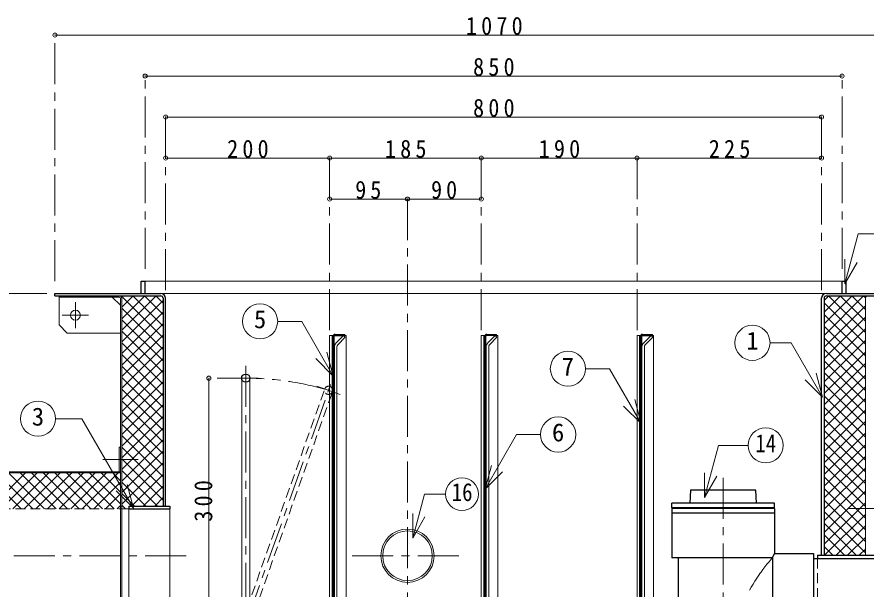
# Model space of a CAD drawing. Units: millimetres at full size, sheet at 1:10. Extents: x -2114 to 1936, y -1399 to 1411.
# Drawn here: x -1492 to -457, y -499 to 198 of the extents above; entities that cross this region are included whole.
import ezdxf
from ezdxf.enums import TextEntityAlignment as Align

# ---------------------------------------------------------------- set-up
doc = ezdxf.new("R2010")
doc.units = ezdxf.units.MM
doc.header["$LTSCALE"] = 10
doc.header["$PDMODE"] = 32
doc.header["$PDSIZE"] = 5
doc.linetypes.add('CHAIN1', pattern=[8, 5, -1, 1, -1])
doc.linetypes.add('DASHED1', pattern=[1.8, 1.2, -0.6])
doc.layers.add('0-0_ﾚｲﾔ1', color=4, linetype='Continuous', lineweight=9)
doc.styles.add('ＭＳ ゴシック', font='')
doc.styles.get('ＭＳ ゴシック').set_extended_font_data('MS Gothic')

msp = doc.modelspace()

# ---------------------------------------------------------------- linework, layer by layer
at = {"layer": '0-0_ﾚｲﾔ1', "linetype": 'CHAIN1'}
for p, q in [((-1445.92, -123.64), (-1445.92, 176.36)), ((-1335.92, -108.64), (-1335.92, 126.36)), ((-485.92, -108.64), (-485.92, 126.36)), ((-1310.92, -134.64), (-1310.92, 76.36)), ((-510.92, -134.64), (-510.92, 76.36)), ((-1110.92, -183.64), (-1110.92, 26.36)), ((-925.92, -183.64), (-925.92, 26.36)), ((-735.92, -183.64), (-735.92, 26.36)), ((-1015.92, -23.64), (-1015.92, -526.14)), ((-1455.92, -138.64), (-2015.92, -138.64)), ((-1420.92, -181.24), (-1420.92, -149.24)), ((-1404.92, -165.24), (-1436.92, -165.24)), ((-1213.17, -227.14), (-1213.17, -557.14)), ((-1198.17, -242.14), (-1258.17, -242.14)), ((-1213.17, -542.14), (-1107.17, -242.75)), ((-1098.03, -261.9), (-1126.31, -251.89)), ((-1344.32, -341.14), (-1387.52, -341.14)), ((-630.92, -363.64), (-630.92, -698.64)), ((-477.52, -401.14), (-434.32, -401.14)), ((-1285.92, -458.64), (-2015.92, -458.64)), ((-1083.42, -458.64), (-948.42, -458.64))]:
    msp.add_line(p, q, dxfattribs=at)
at = {"layer": '0-0_ﾚｲﾔ1'}
for p, q in [((-375.92, 176.36), (-1445.92, 176.36)), ((-1335.92, 126.36), (-485.92, 126.36)), ((-510.92, 76.36), (-1310.92, 76.36)), ((-1310.92, 26.36), (-1110.92, 26.36)), ((-1110.92, 26.36), (-925.92, 26.36)), ((-925.92, 26.36), (-735.92, 26.36)), ((-735.92, 26.36), (-510.92, 26.36)), ((-1110.92, -23.64), (-1015.92, -23.64)), ((-1015.92, -23.64), (-925.92, -23.64)), ((-1335.92, -123.64), (-485.92, -123.64)), ((-1440.92, -143.24), (-1440.92, -177.24)), ((-1375.92, -143.24), (-1365.92, -153.24)), ((-1365.46, -142.39), (-1364.72, -141.64)), ((-1365.15, -141.64), (-1313.92, -192.86)), ((-1364.32, -183.67), (-1322.29, -141.64)), ((-1364.32, -169.53), (-1336.43, -141.64)), ((-1364.32, -155.38), (-1350.57, -141.64)), ((-1351.01, -141.64), (-1313.92, -178.72)), ((-1336.86, -141.64), (-1313.92, -164.58)), ((-1322.72, -141.64), (-1313.92, -150.44)), ((-1316.92, -138.64), (-504.92, -138.64)), ((-507.92, -189.94), (-459.62, -141.64)), ((-507.92, -175.8), (-473.76, -141.64)), ((-507.92, -161.65), (-487.9, -141.64)), ((-507.92, -147.51), (-502.05, -141.64)), ((-502.48, -141.64), (-457.52, -186.59)), ((-488.33, -141.64), (-457.52, -172.45)), ((-474.19, -141.64), (-457.52, -158.31)), ((-460.05, -141.64), (-457.46, -144.22)), ((-1364.32, -197.81), (-1313.92, -147.41)), ((-507.92, -150.33), (-457.52, -200.73)), ((-507.92, -204.08), (-457.52, -153.68)), ((-1364.32, -156.6), (-1313.92, -207)), ((-1364.32, -211.95), (-1313.92, -161.55)), ((-507.92, -164.48), (-457.52, -214.88)), ((-1364.32, -170.75), (-1313.92, -221.15)), ((-1364.32, -226.1), (-1313.92, -175.7)), ((-507.92, -218.22), (-457.52, -167.82)), ((-1440.92, -177.24), (-1430.92, -187.24)), ((-1364.32, -184.89), (-1313.92, -235.29)), ((-507.92, -178.62), (-457.52, -229.02)), ((-507.92, -232.37), (-457.52, -181.97)), ((-1430.92, -187.24), (-1365.92, -187.24)), ((-1364.32, -240.24), (-1313.92, -189.84)), ((-1107.92, -190.14), (-1106.77, -190.14)), ((-1092.17, -190.14), (-1090.92, -190.14)), ((-1090.92, -888.64), (-1090.92, -190.14)), ((-922.92, -190.14), (-921.77, -190.14)), ((-907.17, -190.14), (-905.92, -190.14)), ((-905.92, -788.64), (-905.92, -190.14)), ((-732.92, -190.14), (-731.77, -190.14)), ((-717.17, -190.14), (-715.92, -190.14)), ((-715.92, -838.64), (-715.92, -190.14)), ((-507.92, -192.76), (-457.52, -243.16)), ((-507.92, -246.51), (-457.52, -196.11)), ((-1364.32, -199.03), (-1313.92, -249.43)), ((-1364.32, -254.38), (-1313.92, -203.98)), ((-507.92, -206.9), (-457.52, -257.3)), ((-1364.32, -213.17), (-1313.92, -263.57)), ((-507.92, -260.65), (-457.52, -210.25)), ((-1364.32, -268.52), (-1313.92, -218.12)), ((-1364.32, -227.31), (-1313.92, -277.71)), ((-507.92, -221.04), (-457.52, -271.44)), ((-507.92, -274.79), (-457.52, -224.39)), ((-1364.32, -282.66), (-1313.92, -232.26)), ((-507.92, -235.19), (-457.52, -285.59)), ((-1364.32, -241.46), (-1313.92, -291.86)), ((-1364.32, -296.81), (-1313.92, -246.41)), ((-1258.17, -242.14), (-1258.17, -542.14)), ((-507.92, -288.93), (-457.52, -238.53)), ((-1364.32, -255.6), (-1313.92, -306)), ((-507.92, -249.33), (-457.52, -299.73)), ((-507.92, -303.08), (-457.52, -252.68)), ((-1364.32, -310.95), (-1313.92, -260.55)), ((-507.92, -263.47), (-457.52, -313.87)), ((-507.92, -317.22), (-457.52, -266.82)), ((-1364.32, -269.74), (-1313.92, -320.14)), ((-1364.32, -325.09), (-1313.92, -274.69)), ((-507.92, -277.61), (-457.52, -328.01)), ((-1364.32, -283.88), (-1313.92, -334.28)), ((-1364.32, -339.23), (-1313.92, -288.83)), ((-507.92, -331.36), (-457.52, -280.96)), ((-1364.32, -298.03), (-1313.92, -348.43)), ((-507.92, -291.75), (-457.52, -342.15)), ((-507.92, -345.5), (-457.52, -295.1)), ((-1364.32, -353.37), (-1313.92, -302.97)), ((-507.92, -305.9), (-457.52, -356.3)), ((-507.92, -359.64), (-457.52, -309.24)), ((-1364.32, -312.17), (-1313.92, -362.57)), ((-1364.32, -367.52), (-1313.92, -317.12)), ((-507.92, -320.04), (-457.52, -370.44)), ((-1364.32, -326.31), (-1313.92, -376.71)), ((-1364.32, -381.66), (-1313.92, -331.26)), ((-507.92, -373.79), (-457.52, -323.39)), ((-1364.32, -340.45), (-1313.92, -390.85)), ((-507.92, -334.18), (-457.52, -384.58)), ((-507.92, -387.93), (-457.52, -337.53)), ((-1364.32, -395.8), (-1313.92, -345.4)), ((-507.92, -348.32), (-457.52, -398.72)), ((-507.92, -402.07), (-457.52, -351.67)), ((-1530.88, -357.74), (-1486.98, -401.64)), ((-1525.72, -401.64), (-1481.82, -357.74)), ((-1516.74, -357.74), (-1472.84, -401.64)), ((-1511.58, -401.64), (-1467.68, -357.74)), ((-1502.6, -357.74), (-1458.7, -401.64)), ((-1497.44, -401.64), (-1453.54, -357.74)), ((-1488.46, -357.74), (-1444.56, -401.64)), ((-1483.29, -401.64), (-1439.39, -357.74)), ((-1474.32, -357.74), (-1430.42, -401.64)), ((-1469.15, -401.64), (-1425.25, -357.74)), ((-1460.17, -357.74), (-1416.27, -401.64)), ((-1455.01, -401.64), (-1411.11, -357.74)), ((-1446.03, -357.74), (-1402.13, -401.64)), ((-1440.87, -401.64), (-1396.97, -357.74)), ((-1431.89, -357.74), (-1387.99, -401.64)), ((-1426.73, -401.64), (-1382.83, -357.74)), ((-1417.75, -357.74), (-1373.85, -401.64)), ((-1412.58, -401.64), (-1368.68, -357.74)), ((-1403.61, -357.74), (-1365.92, -395.42)), ((-1389.46, -357.74), (-1365.92, -381.28)), ((-1375.32, -357.74), (-1365.92, -367.14)), ((-1364.32, -354.59), (-1320.78, -398.14)), ((-1352.52, -398.14), (-1313.92, -359.54)), ((-1398.44, -401.64), (-1365.92, -369.12)), ((-1364.32, -368.74), (-1334.92, -398.14)), ((-507.92, -362.47), (-457.52, -412.87)), ((-507.92, -416.21), (-457.52, -365.81)), ((-1364.32, -382.88), (-1349.06, -398.14)), ((-1338.37, -398.14), (-1313.92, -373.69)), ((-507.92, -376.61), (-457.52, -427.01)), ((-507.92, -430.36), (-457.52, -379.96)), ((-1384.3, -401.64), (-1365.92, -383.26)), ((-1324.23, -398.14), (-1313.92, -387.83)), ((-507.92, -390.75), (-457.52, -441.15)), ((-1370.16, -401.64), (-1365.92, -397.4)), ((-1365.92, -519.14), (-1365.92, -398.14)), ((-1364.32, -397.02), (-1359.71, -401.64)), ((-1364.32, -519.14), (-1364.32, -398.14)), ((-1356.02, -401.64), (-1355.92, -401.54)), ((-507.92, -444.5), (-457.52, -394.1)), ((-507.92, -404.89), (-457.52, -455.29)), ((-507.42, -458.14), (-457.52, -408.24)), ((-507.92, -419.03), (-468.82, -458.14)), ((-493.28, -458.14), (-457.52, -422.38)), ((-507.92, -433.18), (-482.96, -458.14)), ((-479.13, -458.14), (-457.52, -436.52)), ((-507.92, -447.32), (-497.1, -458.14)), ((-464.99, -458.14), (-457.52, -450.67))]:
    msp.add_line(p, q, dxfattribs=at)
at = {"layer": '0-0_ﾚｲﾔ1', "color": 7, "lineweight": 18}
for p, q in [((-482.56, -126.95), (-466.26, -66.1)), ((-430.27, -66.1), (-466.26, -66.1)), ((-482.56, -126.95), (-482.56, -96.95)), ((-482.56, -126.95), (-467.56, -100.97)), ((-1440.92, -143.24), (-1440.92, -141.64)), ((-1367.52, -143.24), (-1440.92, -143.24)), ((-1365.92, -144.84), (-1365.92, -398.14)), ((-1364.32, -398.14), (-1364.32, -144.84)), ((-457.52, -458.14), (-457.52, -144.84)), ((-1174.25, -172.8), (-1144.98, -172.8)), ((-1106.48, -239.49), (-1144.98, -172.8)), ((-1107.92, -190.14), (-1110.92, -190.14)), ((-1110.92, -888.64), (-1110.92, -190.14)), ((-1107.92, -888.64), (-1107.92, -190.14)), ((-1101.04, -201.5), (-1091.8, -192.26)), ((-922.92, -190.14), (-925.92, -190.14)), ((-925.92, -888.64), (-925.92, -190.14)), ((-922.92, -888.64), (-922.92, -190.14)), ((-916.04, -201.5), (-906.8, -192.26)), ((-735.92, -190.14), (-732.92, -190.14)), ((-735.92, -838.64), (-735.92, -190.14)), ((-732.92, -838.64), (-732.92, -190.14)), ((-726.04, -201.5), (-716.8, -192.26)), ((-1104.92, -203.62), (-1104.92, -888.64)), ((-1101.92, -203.62), (-1101.92, -888.64)), ((-919.92, -203.62), (-919.92, -788.64)), ((-916.92, -203.62), (-916.92, -788.64)), ((-729.92, -203.62), (-729.92, -838.64)), ((-726.92, -203.62), (-726.92, -838.64)), ((-1106.48, -239.49), (-1114.24, -210.51)), ((-1106.48, -239.49), (-1127.69, -218.28)), ((-798.86, -230.58), (-769.59, -230.58)), ((-731.09, -297.26), (-769.59, -230.58)), ((-509.79, -265.17), (-517.56, -236.19)), ((-1218.17, -242.14), (-1218.17, -542.14)), ((-1208.17, -242.14), (-1208.17, -542.14)), ((-509.79, -265.17), (-531, -243.96)), ((-731.09, -297.26), (-738.85, -268.28)), ((-731.09, -297.26), (-752.3, -276.05)), ((-1412.92, -291.52), (-1445.13, -291.52)), ((-1349.91, -400.65), (-1412.92, -291.52)), ((-921.36, -377.5), (-882.86, -310.81)), ((-853.59, -310.81), (-882.86, -310.81)), ((-1367.52, -326.14), (-1367.52, -356.14)), ((-1365.92, -326.14), (-1367.52, -326.14)), ((-653.58, -387.49), (-636.59, -324.08)), ((-600.62, -324.08), (-636.59, -324.08)), ((-921.36, -377.5), (-913.6, -348.52)), ((-1365.92, -356.14), (-1865.92, -356.14)), ((-1365.92, -357.74), (-1864.32, -357.74)), ((-921.36, -377.5), (-900.15, -356.29)), ((-653.58, -387.49), (-653.58, -357.49)), ((-653.58, -387.49), (-638.58, -361.51)), ((-1349.91, -400.65), (-1357.68, -371.68)), ((-1349.91, -400.65), (-1371.12, -379.44)), ((-1364.32, -398.14), (-1365.92, -398.14)), ((-1355.92, -515.64), (-1355.92, -401.64)), ((-1305.92, -515.64), (-1305.92, -401.64)), ((-1009.61, -437.31), (-1009.61, -407.31)), ((-1009.61, -437.31), (-994.61, -411.33))]:
    msp.add_line(p, q, dxfattribs=at)
at = {"layer": '0-0_ﾚｲﾔ1', "color": 5, "lineweight": 25}
for p, q in [((-1340.92, -138.64), (-1340.92, -123.64)), ((-1340.92, -123.64), (-1335.92, -123.64)), ((-1335.92, -138.64), (-1335.92, -123.64)), ((-485.92, -138.64), (-485.92, -123.64)), ((-485.92, -123.64), (-480.92, -123.64)), ((-480.92, -138.64), (-480.92, -123.64)), ((-1445.92, -141.64), (-1445.92, -138.64)), ((-1445.92, -138.64), (-1316.92, -138.64)), ((-1445.92, -141.64), (-1316.92, -141.64)), ((-1313.92, -144.64), (-1313.92, -398.14)), ((-1310.92, -398.14), (-1310.92, -144.64)), ((-510.92, -458.14), (-510.92, -144.64)), ((-507.92, -144.64), (-507.92, -458.14)), ((-504.92, -138.64), (-375.92, -138.64)), ((-504.92, -141.64), (-375.92, -141.64)), ((-1107.17, -191.64), (-1107.17, -888.64)), ((-1105.67, -191.64), (-1105.67, -888.64)), ((-1104.17, -188.64), (-1092.17, -188.64)), ((-1104.17, -190.14), (-1092.17, -190.14)), ((-1092.17, -190.14), (-1092.17, -188.64)), ((-922.17, -191.64), (-922.17, -788.64)), ((-920.67, -191.64), (-920.67, -788.64)), ((-919.17, -188.64), (-907.17, -188.64)), ((-907.17, -190.14), (-919.17, -190.14)), ((-907.17, -190.14), (-907.17, -188.64)), ((-732.17, -191.64), (-732.17, -838.64)), ((-730.67, -191.64), (-730.67, -838.64)), ((-729.17, -188.64), (-717.17, -188.64)), ((-729.17, -190.14), (-717.17, -190.14)), ((-717.17, -190.14), (-717.17, -188.64)), ((-670.92, -378.64), (-671.42, -394.64)), ((-590.92, -378.64), (-670.92, -378.64)), ((-590.42, -394.64), (-590.92, -378.64)), ((-1355.92, -398.14), (-1305.92, -398.14)), ((-1355.92, -398.14), (-1355.92, -401.64)), ((-1355.92, -401.64), (-1305.92, -401.64)), ((-1305.92, -398.14), (-1305.92, -401.64)), ((-693.42, -400.14), (-693.42, -394.64)), ((-568.42, -394.64), (-693.42, -394.64)), ((-568.42, -400.14), (-693.42, -400.14)), ((-693.42, -401.14), (-693.42, -461.14)), ((-568.42, -401.14), (-693.42, -401.14)), ((-568.42, -400.14), (-568.42, -394.64)), ((-568.42, -401.14), (-568.42, -456.14)), ((-693.42, -406.14), (-568.42, -406.14)), ((-570.92, -461.14), (-693.42, -461.14)), ((-685.92, -461.14), (-685.92, -576.14)), ((-570.92, -461.14), (-568.42, -456.14)), ((-570.92, -461.14), (-570.92, -576.14)), ((-568.42, -456.14), (-520.92, -456.14)), ((-520.92, -456.14), (-520.92, -581.14)), ((-520.92, -462.04), (-431.92, -462.04)), ((-515.92, -458.14), (-431.92, -458.14)), ((-515.92, -458.14), (-515.92, -462.04))]:
    msp.add_line(p, q, dxfattribs=at)
at = {"layer": '0-0_ﾚｲﾔ1', "linetype": 'DASHED1'}
for p, q in [((-1217.89, -540.47), (-1116.98, -255.49)), ((-1208.46, -543.81), (-1107.39, -258.36)), ((-1355.92, -401.64), (-1900.92, -401.64))]:
    msp.add_line(p, q, dxfattribs=at)
at = {"layer": '0-0_ﾚｲﾔ1', "color": 7, "linetype": 'DASHED1', "lineweight": 18}
msp.add_line((-515.92, -462.04), (-515.92, -575.24), dxfattribs=at)
at = {"layer": '0-0_ﾚｲﾔ1', "color": 7, "lineweight": 18}
for points in [[(-1103.16, -199.38), (-1093.92, -190.14), (-1091.8, -192.26)], [(-918.16, -199.38), (-908.92, -190.14), (-906.8, -192.26)], [(-728.16, -199.38), (-718.92, -190.14), (-716.8, -192.26)], [(-509.79, -265.17), (-548.02, -198.95), (-573.79, -198.95)], [(-1009.61, -437.31), (-995.21, -383.57), (-969.5, -383.57)]]:
    msp.add_lwpolyline(points, dxfattribs=at)
at = {"layer": '0-0_ﾚｲﾔ1'}
msp.add_lwpolyline([(-570.92, -461.14), (-572.4, -462.92), (-574.94, -466.01), (-577.46, -469.1), (-579.94, -472.23), (-582.39, -475.38), (-584.77, -478.58), (-586.12, -480.46), (-587.53, -482.49), (-589.9, -486.03), (-592.19, -489.63), (-594.42, -493.28), (-596.58, -496.96), (-598.7, -500.67)], dxfattribs=at)
at = {"layer": '0-0_ﾚｲﾔ1', "color": 7, "lineweight": 18}
for centre, radius in [((-1195.68, -172.8), 21.43), ((-595.22, -198.95), 21.43), ((-820.29, -230.58), 21.43), ((-1466.56, -291.52), 21.43), ((-832.16, -310.81), 21.43), ((-579.19, -324.08), 21.43), ((-949.5, -383.57), 20), ((-1015.92, -458.64), 32.5), ((-1015.92, -458.64), 30.25)]:
    msp.add_circle(centre, radius, dxfattribs=at)
at = {"layer": '0-0_ﾚｲﾔ1'}
msp.add_circle((-1420.92, -165.24), 6, dxfattribs=at)
at = {"layer": '0-0_ﾚｲﾔ1', "color": 5, "lineweight": 25}
msp.add_circle((-1213.17, -242.14), 5, dxfattribs=at)
at = {"layer": '0-0_ﾚｲﾔ1', "linetype": 'DASHED1'}
msp.add_circle((-1112.17, -256.89), 5, dxfattribs=at)
at = {"layer": '0-0_ﾚｲﾔ1', "color": 7, "lineweight": 18}
for centre, radius, start, end in [((-1367.52, -144.84), 3.2, 0, 90), ((-1367.52, -144.84), 1.6, 0, 90), ((-454.32, -144.84), 3.2, 90, 180), ((-1098.92, -203.62), 6, 135, 180), ((-1098.92, -203.62), 3, 135, 180), ((-913.92, -203.62), 6, 135, 180), ((-913.92, -203.62), 3, 135, 180), ((-723.92, -203.62), 6, 135, 180), ((-723.92, -203.62), 3, 135, 180)]:
    msp.add_arc(centre, radius, start, end, dxfattribs=at)
at = {"layer": '0-0_ﾚｲﾔ1', "color": 5, "lineweight": 25}
for centre, radius, start, end in [((-1316.92, -144.64), 6, 0, 90), ((-1316.92, -144.64), 3, 0, 90), ((-504.92, -144.64), 6, 90, 180), ((-504.92, -144.64), 3, 90, 180), ((-1104.17, -191.64), 3, 90, 180), ((-1104.17, -191.64), 1.5, 90, 180), ((-919.17, -191.64), 3, 90, 180), ((-919.17, -191.64), 1.5, 90, 180), ((-729.17, -191.64), 3, 90, 180), ((-729.17, -191.64), 1.5, 90, 180)]:
    msp.add_arc(centre, radius, start, end, dxfattribs=at)
at = {"layer": '0-0_ﾚｲﾔ1', "linetype": 'CHAIN1'}
msp.add_arc((-1213.17, -595.14), 353, 73.37425, 90, dxfattribs=at)
at = {"layer": '0-0_ﾚｲﾔ1'}
for p in [(-1445.92, 176.36), (-1335.92, 126.36), (-485.92, 126.36), (-1310.92, 76.36), (-510.92, 76.36), (-1310.92, 26.36), (-1110.92, 26.36), (-925.92, 26.36), (-735.92, 26.36), (-510.92, 26.36), (-1110.92, -23.64), (-1015.92, -23.64), (-925.92, -23.64), (-1258.17, -242.14)]:
    msp.add_point(p, dxfattribs=at)

# ---------------------------------------------------------------- texts
at = {"layer": '0-0_ﾚｲﾔ1', "color": 7, "style": 'ＭＳ ゴシック'}
for s, p in [('5', (-1203.18, -187.8)), ('1', (-602.72, -213.95)), ('7', (-827.79, -245.58)), ('3', (-1474.06, -306.52)), ('6', (-839.66, -325.81))]:
    msp.add_text(s, height=21.99, dxfattribs=at).set_placement(p, align=Align.BOTTOM_LEFT)
at = {"layer": '0-0_ﾚｲﾔ1', "color": 7, "style": 'ＭＳ ゴシック', "width": 0.85}
for s, p in [('14', (-591.69, -339.08)), ('16', (-962, -398.57))]:
    msp.add_text(s, height=21.99, dxfattribs=at).set_placement(p, align=Align.BOTTOM_LEFT)
at = {"layer": '0-0_ﾚｲﾔ1', "color": 7, "char_height": 21.99, "attachment_point": 7, "style": 'ＭＳ ゴシック'}
for s, insert in [('\\T1.38;\\W0.9;1070', (-944.67, 176.36)), ('\\T1.38;\\W0.9;850', (-935.92, 126.36)), ('\\T1.38;\\W0.9;800', (-935.92, 76.36)), ('\\T1.38;\\W0.9;200', (-1235.92, 26.36)), ('\\T1.38;\\W0.9;185', (-1043.42, 26.36)), ('\\T1.38;\\W0.9;190', (-855.92, 26.36)), ('\\T1.38;\\W0.9;225', (-648.42, 26.36)), ('\\T1.36;\\W0.9;95', (-1079.67, -23.64)), ('\\T1.36;\\W0.9;90', (-987.17, -23.64))]:
    msp.add_mtext(s, dxfattribs=dict(at, insert=insert))
at = {"layer": '0-0_ﾚｲﾔ1', "color": 7, "insert": (-1253.67, -417.14), "char_height": 21.99, "attachment_point": 7, "rotation": 90, "style": 'ＭＳ ゴシック'}
msp.add_mtext('\\T1.38;\\W0.9;300', dxfattribs=at)

doc.saveas('drawing.dxf')
